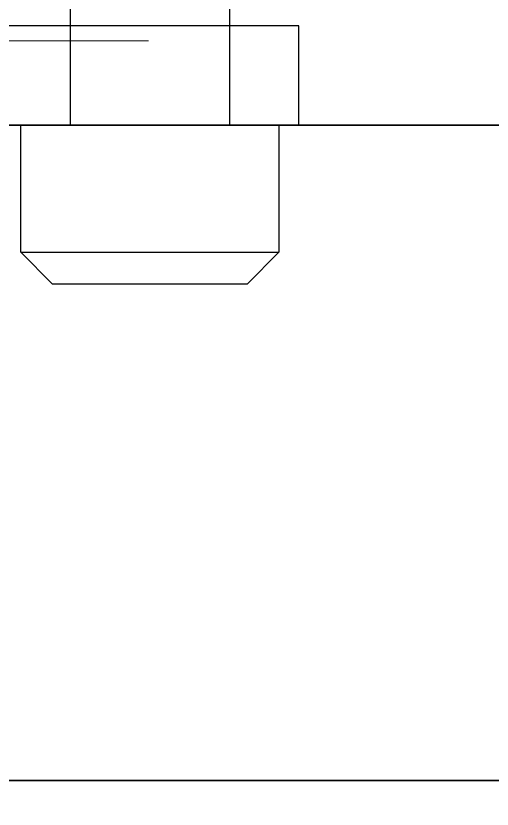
# Model space of a CAD drawing. Header units: millimetres. Extents: x 7017 to 8664, y 4331 to 5546.
# Drawn here: x 7893.88 to 7917.87, y 4549 to 4588.94 of the extents above; entities that cross this region are included whole.
import ezdxf

# ---------------------------------------------------------------- set-up
doc = ezdxf.new("R2010")
doc.units = ezdxf.units.MM
for name, color, linetype in [('LB', 9, 'Continuous'), ('LP', 8, 'Continuous'), ('MATER', 5, 'Continuous'), ('PS2', 7, 'Continuous'), ('PS2_O', 7, 'Continuous'), ('PS_P', 2, 'Continuous')]:
    doc.layers.add(name, color=color, linetype=linetype)

msp = doc.modelspace()

# ---------------------------------------------------------------- linework, layer by layer
at = {"layer": 'LB'}
msp.add_lwpolyline([(7238.760156231423, 4583.436132670607), (7238.760156231423, 4550.436132670607), (8088.760156231423, 4550.436132670607), (8088.760156231423, 4583.436132670607)], close=True, dxfattribs=at)
at = {"layer": 'LP'}
msp.add_lwpolyline([(7138.760156231423, 4550.436132670607), (7138.760156231423, 4502.436132670607), (8188.760156231423, 4502.436132670607), (8188.760156231423, 4550.436132670607)], close=True, dxfattribs=at)
at = {"layer": 'MATER', "color": 92, "linetype": 'Continuous', "lineweight": 13}
msp.add_line((7900.555853964746, 4587.686132670607), (7296.660156231654, 4587.686132670607), dxfattribs=at)
at = {"layer": 'PS2', "linetype": 'Continuous'}
msp.add_lwpolyline([(7308.510156231339, 4616.436132670607), (7308.510156231339, 4583.436132670607), (8019.010156231507, 4583.436132670607), (8019.010156231507, 4616.436132670607)], close=True, dxfattribs=at)
at = {"layer": 'PS2_O'}
for p, q in [((7896.63331649869, 4583.436132670607), (7904.63331649869, 4583.436132670607)), ((7894.13331649869, 4577.036132670607), (7907.13331649869, 4577.036132670607))]:
    msp.add_line(p, q, dxfattribs=at)
msp.add_lwpolyline([(7895.733316498689, 4575.436132670607), (7894.13331649869, 4577.036132670607), (7894.13331649869, 4583.436132670607), (7896.63331649869, 4583.436132670607), (7896.63331649869, 4603.436132670607), (7897.776173641549, 4604.578989813464), (7903.490459355831, 4604.578989813464), (7904.63331649869, 4603.436132670607), (7904.63331649869, 4583.436132670607), (7907.13331649869, 4583.436132670607), (7907.13331649869, 4577.036132670607), (7905.533316498691, 4575.436132670607)], close=True, dxfattribs=at)
at = {"layer": 'PS_P'}
msp.add_lwpolyline([(7844.13331649869, 4583.436132670607), (7908.13331649869, 4583.436132670607), (7908.13331649869, 4588.436132670607), (7844.13331649869, 4588.436132670607)], close=True, dxfattribs=at)

doc.saveas('drawing.dxf')
